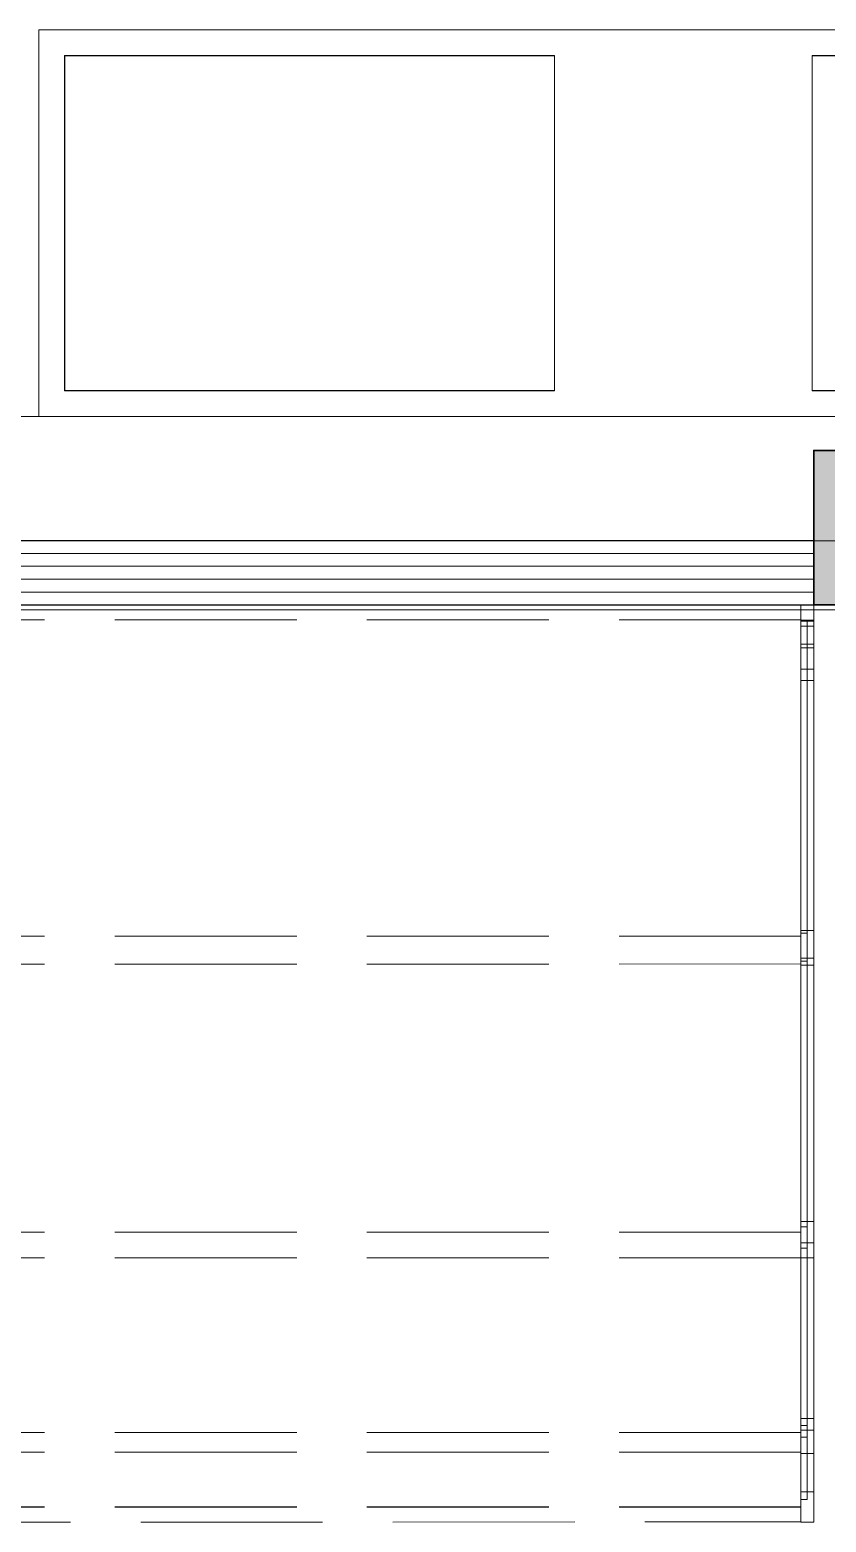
# Model space of a CAD drawing. Header units: millimetres. Extents: x 233224 to 234067, y -13631 to -11613.
# Drawn here: x 233410.6 to 233472.3, y -13631.3 to -13515.4 of the extents above; entities that cross this region are included whole.
import ezdxf

# ---------------------------------------------------------------- set-up
doc = ezdxf.new("R2010")
doc.units = ezdxf.units.MM
doc.header["$MEASUREMENT"] = 0
doc.set_wipeout_variables(frame=1)
doc.linetypes.add('Hidden Line', pattern=[195.611112, 141.111112, -54.5])
doc.linetypes.add('Wipeout_Contour', pattern=[1000, 0, -1000])
for name, color, linetype, lineweight, true_color in [('2D Drafting - General_Pen_No__4', 7, 'Continuous', 20, 0x029e21), ('Structural - Bearing_Pen_No__28', 7, 'Continuous', 35, 0xa80f02), ('Structural - Bearing_Pen_No__48', 7, 'Continuous', 25, 0xa80f02), ('Structural - Bearing_Pen_No__87', 7, 'Continuous', 20, 0x6a6a6a), ('Structural - Bearing_Pen_No__90', 7, 'Continuous', 20, 0x00bfbf)]:
    doc.layers.add(name, color=color, linetype=linetype, lineweight=lineweight, true_color=true_color)
doc.layers.add('Int - Furniture _Pen_No__75', color=6, linetype='Continuous', lineweight=20)
doc.layers.add('Structural - Bearing_Pen_No__7', color=7, linetype='Continuous', lineweight=35)
doc.layers.add('Structural - Bearing', color=7, linetype='Continuous')

# ---------------------------------------------------------------- blocks, each defined once
blk = doc.blocks.new('Slab_17', base_point=(227584.2, -12672))
at = {"layer": 'Structural - Bearing_Pen_No__7', "linetype": 'Continuous', "flags": 128}
blk.add_lwpolyline([(227584.2, -12672), (228544.2, -12672), (228544.2, -12932), (227584.2, -12932)], close=True, dxfattribs=at)
blk = doc.blocks.new('Wall_21', base_point=(228165.5, -13098.4))
at = {"color": 254, "linetype": 'Wipeout_Contour', "lineweight": 0, "ltscale": 909970.794994}
blk.add_wipeout([(228165.5, -13048.4), (226070.3, -13048.4), (226070.3, -13058.4), (228165.5, -13058.4)], dxfattribs=at).dxf.layer = 'Structural - Bearing'
at = {"layer": 'Structural - Bearing_Pen_No__87', "linetype": 'Continuous', "flags": 128}
blk.add_lwpolyline([(228165.5, -13048.4), (226070.3, -13048.4)], dxfattribs=at)
at = {"color": 254, "linetype": 'Wipeout_Contour', "lineweight": 0, "ltscale": 909973.091937}
blk.add_wipeout([(228165.5, -13058.4), (226070.3, -13058.4), (226070.3, -13068.4), (228165.5, -13068.4)], dxfattribs=at).dxf.layer = 'Structural - Bearing'
at = {"layer": 'Structural - Bearing_Pen_No__87', "linetype": 'Continuous'}
blk.add_line((228165.5, -13058.4), (226070.3, -13058.4), dxfattribs=at)
at = {"layer": 'Structural - Bearing_Pen_No__87', "linetype": 'Continuous', "flags": 128}
blk.add_lwpolyline([(228165.5, -13048.4), (228165.5, -13058.4)], dxfattribs=at)
at = {"color": 254, "linetype": 'Wipeout_Contour', "lineweight": 0, "ltscale": 909975.390633}
blk.add_wipeout([(228165.5, -13068.4), (226070.3, -13068.4), (226070.3, -13078.4), (228165.5, -13078.4)], dxfattribs=at).dxf.layer = 'Structural - Bearing'
at = {"layer": 'Structural - Bearing_Pen_No__87', "linetype": 'Continuous'}
blk.add_line((228165.5, -13068.4), (226070.3, -13068.4), dxfattribs=at)
at = {"layer": 'Structural - Bearing_Pen_No__87', "linetype": 'Continuous', "flags": 128}
blk.add_lwpolyline([(228165.5, -13058.4), (228165.5, -13068.4)], dxfattribs=at)
at = {"color": 254, "linetype": 'Wipeout_Contour', "lineweight": 0, "ltscale": 909977.691081}
blk.add_wipeout([(228165.5, -13078.4), (226070.3, -13078.4), (226070.3, -13088.4), (228165.5, -13088.4)], dxfattribs=at).dxf.layer = 'Structural - Bearing'
at = {"layer": 'Structural - Bearing_Pen_No__87', "linetype": 'Continuous'}
blk.add_line((228165.5, -13078.4), (226070.3, -13078.4), dxfattribs=at)
at = {"layer": 'Structural - Bearing_Pen_No__87', "linetype": 'Continuous', "flags": 128}
blk.add_lwpolyline([(228165.5, -13068.4), (228165.5, -13078.4)], dxfattribs=at)
at = {"color": 254, "linetype": 'Wipeout_Contour', "lineweight": 0, "ltscale": 909979.993281}
blk.add_wipeout([(228165.5, -13088.4), (226070.3, -13088.4), (226070.3, -13098.4), (228165.5, -13098.4)], dxfattribs=at).dxf.layer = 'Structural - Bearing'
at = {"layer": 'Structural - Bearing_Pen_No__87', "linetype": 'Continuous'}
blk.add_line((228165.5, -13088.4), (226070.3, -13088.4), dxfattribs=at)
at = {"layer": 'Structural - Bearing_Pen_No__87', "linetype": 'Continuous', "flags": 128}
for points in [[(228165.5, -13078.4), (228165.5, -13088.4)], [(228165.5, -13088.4), (228165.5, -13098.4)], [(226070.3, -13098.4), (228165.5, -13098.4)]]:
    blk.add_lwpolyline(points, dxfattribs=at)
blk = doc.blocks.new('Wall_24', base_point=(228155.5, -13098.4))
at = {"layer": 'Structural - Bearing_Pen_No__87', "linetype": 'Hidden Line'}
for p, q in [((228155.5, -13110), (226078.4, -13110.1)), ((228155.5, -13355.4), (226078.4, -13355.5)), ((228155.5, -13355.5), (226078.4, -13355.5)), ((228155.5, -13377), (226078.4, -13377.1)), ((228155.5, -13585), (226078.4, -13585.1)), ((228155.5, -13585.1), (226078.4, -13585.2)), ((228155.5, -13605), (226078.4, -13605.1)), ((228155.5, -13740.5), (226078.4, -13740.6)), ((228155.5, -13740.6), (226078.4, -13740.7)), ((228155.5, -13755.9), (226078.4, -13755.9)), ((228155.5, -13798.3), (226078.4, -13798.3)), ((228155.5, -13798.4), (226078.4, -13798.4))]:
    blk.add_line(p, q, dxfattribs=at)
at = {"layer": 'Structural - Bearing_Pen_No__87', "linetype": 'Hidden Line', "flags": 128}
for points in [[(228155.5, -13098.4), (226078.4, -13098.4)], [(228155.5, -13098.4), (228155.5, -13110)], [(228155.5, -13110), (228155.5, -13355.4)], [(228155.5, -13355.4), (228155.5, -13355.5)], [(228155.5, -13355.5), (228155.5, -13377)], [(228155.5, -13377), (228155.5, -13585)], [(228155.5, -13585), (228155.5, -13585.1)], [(228155.5, -13585.1), (228155.5, -13605)], [(228155.5, -13605), (228155.5, -13740.5)], [(228155.5, -13740.5), (228155.5, -13740.6)], [(228155.5, -13740.6), (228155.5, -13755.9)], [(228155.5, -13755.9), (228155.5, -13798.3)], [(228155.5, -13798.3), (228155.5, -13798.4)], [(228155.5, -13798.4), (228155.5, -13810)], [(226078.4, -13810.1), (228155.5, -13810)]]:
    blk.add_lwpolyline(points, dxfattribs=at)
blk = doc.blocks.new('Wall_39', base_point=(227564.2, -12952))
at = {"color": 254, "linetype": 'Wipeout_Contour', "lineweight": 0, "ltscale": 911736.31948}
blk.add_wipeout([(227584.2, -12932), (227584.2, -12672), (227564.2, -12652), (227564.2, -12952)], dxfattribs=at).dxf.layer = 'Structural - Bearing'
at = {"layer": 'Structural - Bearing_Pen_No__87', "linetype": 'Continuous', "flags": 128}
for points in [[(227564.2, -12652), (227564.2, -12952)], [(227584.2, -12932), (227584.2, -12672)]]:
    blk.add_lwpolyline(points, dxfattribs=at)
blk = doc.blocks.new('Wall_40', base_point=(227564.2, -12652))
at = {"color": 254, "linetype": 'Wipeout_Contour', "lineweight": 0, "ltscale": 913661.853095}
blk.add_wipeout([(227584.2, -12672), (228544.2, -12672), (228564.2, -12652), (227564.2, -12652)], dxfattribs=at).dxf.layer = 'Structural - Bearing'
at = {"layer": 'Structural - Bearing_Pen_No__87', "linetype": 'Continuous', "flags": 128}
for points in [[(228564.2, -12652), (227564.2, -12652)], [(227584.2, -12672), (227964.2, -12672)], [(228164.2, -12672), (228544.2, -12672)]]:
    blk.add_lwpolyline(points, dxfattribs=at)
blk = doc.blocks.new('Wall_42', base_point=(228564.2, -12952))
at = {"color": 254, "linetype": 'Wipeout_Contour', "lineweight": 0, "ltscale": 913724.624109}
blk.add_wipeout([(228544.2, -12932), (227584.2, -12932), (227564.2, -12952), (228564.2, -12952)], dxfattribs=at).dxf.layer = 'Structural - Bearing'
at = {"layer": 'Structural - Bearing_Pen_No__87', "linetype": 'Continuous', "flags": 128}
for points in [[(227964.2, -12932), (227584.2, -12932)], [(228544.2, -12932), (228164.2, -12932)], [(227564.2, -12952), (228564.2, -12952)]]:
    blk.add_lwpolyline(points, dxfattribs=at)
blk = doc.blocks.new('Wall_43', base_point=(228064.2, -12952))
at = {"color": 254, "linetype": 'Wipeout_Contour', "lineweight": 0, "ltscale": 913693.207699}
blk.add_wipeout([(228164.2, -12932), (228164.2, -12672), (227964.2, -12672), (227964.2, -12932)], dxfattribs=at).dxf.layer = 'Structural - Bearing'
at = {"layer": 'Structural - Bearing_Pen_No__87', "linetype": 'Continuous', "flags": 128}
for points in [[(227964.2, -12672), (227964.2, -12932)], [(228164.2, -12932), (228164.2, -12672)]]:
    blk.add_lwpolyline(points, dxfattribs=at)
blk = doc.blocks.new('dairsel tente yan')
at = {"layer": 'Int - Furniture _Pen_No__75', "linetype": 'Continuous'}
for p, q in [((11.7, 10), (0, 10)), ((0, 0), (0, 10)), ((11.7, 0), (0, 0)), ((11.7, 0), (11.7, 10)), ((11.7, 10), (12.6, 10)), ((33.2, 5), (11.7, 5)), ((12.6, 0), (11.7, 0)), ((12.6, 10), (16.5, 10)), ((12.6, 0), (12.6, 10)), ((12.6, 0), (16.5, 0)), ((16.5, 10), (30.5, 10)), ((16.5, 0), (16.5, 10)), ((16.5, 0), (30.5, 0)), ((30.5, 10), (58.6, 10)), ((30.5, 0), (30.5, 10)), ((30.5, 0), (58.6, 0)), ((33.2, 0), (33.2, 10)), ((33.2, 5), (58.6, 5)), ((49.7, 0), (49.7, 10)), ((58.6, 10), (252.6, 10)), ((58.6, 0), (58.6, 10)), ((58.6, 5), (640.3, 5)), ((58.6, 0), (252.6, 0)), ((252.6, 10), (257.1, 10)), ((252.6, 0), (252.6, 10)), ((252.6, 0), (257.1, 0)), ((254.8, 0), (254.8, 5)), ((274.2, 10), (257.1, 10)), ((274.2, 0), (257.1, 0)), ((278.7, 10), (274.2, 10)), ((274.2, 0), (274.2, 10)), ((278.7, 0), (274.2, 0)), ((276.4, 0), (276.4, 5)), ((279, 10), (278.7, 10)), ((279, 0), (278.7, 0)), ((279.5, 10), (279, 10)), ((279.5, 0), (279, 0)), ((279.6, 10), (279.5, 10)), ((279.6, 0), (279.5, 0)), ((279.6, 0), (279.6, 10)), ((279.6, 10), (478.4, 10)), ((279.6, 0), (478.4, 0)), ((478.4, 10), (486.7, 10)), ((478.4, 0), (478.4, 10)), ((478.4, 0), (486.7, 0)), ((482.6, 0), (482.6, 5)), ((494.9, 10), (486.7, 10)), ((494.9, 0), (486.7, 0)), ((503.2, 10), (494.9, 10)), ((494.9, 0), (494.9, 10)), ((503.2, 0), (494.9, 0)), ((499.1, 0), (499.1, 5)), ((503.9, 10), (503.2, 10)), ((503.9, 0), (503.2, 0)), ((505.1, 10), (503.9, 10)), ((505.1, 0), (503.9, 0)), ((506, 10), (505.1, 10)), ((506, 0), (505.1, 0)), ((506.5, 10), (506, 10)), ((506.5, 0), (506, 0)), ((506.7, 10), (506.5, 10)), ((506.7, 0), (506.5, 0)), ((506.7, 0), (506.7, 10)), ((506.7, 10), (631.4, 10)), ((506.7, 0), (631.4, 0)), ((640.3, 10), (631.4, 10)), ((631.4, 0), (631.4, 10)), ((640.3, 0), (631.4, 0)), ((636.8, 0), (636.8, 5)), ((651.2, 10), (640.3, 10)), ((640.3, 0), (640.3, 10)), ((640.3, 5), (645.7, 5)), ((651.2, 0), (640.3, 0)), ((688.2, 5), (645.7, 5)), ((645.7, 0), (645.7, 5)), ((652.1, 10), (651.2, 10)), ((652.1, 0), (651.2, 0)), ((653.8, 10), (652.1, 10)), ((653.8, 0), (652.1, 0)), ((655.4, 10), (653.8, 10)), ((655.4, 0), (653.8, 0)), ((656.6, 10), (655.4, 10)), ((656.6, 0), (655.4, 0)), ((657.5, 10), (656.6, 10)), ((657.5, 0), (656.6, 0)), ((658.1, 10), (657.5, 10)), ((658.1, 0), (657.5, 0)), ((658.4, 10), (658.1, 10)), ((658.4, 0), (658.1, 0)), ((658.4, 0), (658.4, 10)), ((658.4, 10), (688.2, 10)), ((658.4, 0), (688.2, 0)), ((688.2, 10), (700, 10)), ((688.2, 0), (688.2, 10)), ((694.1, 5), (688.2, 5)), ((688.2, 0), (700, 0)), ((694.1, 0), (694.1, 5)), ((700, 10), (701, 10)), ((700, 0), (701, 0)), ((701, 10), (703, 10)), ((701, 0), (703, 0)), ((703, 10), (704.9, 10)), ((703, 0), (704.9, 0)), ((704.9, 10), (706.7, 10)), ((704.9, 0), (706.7, 0)), ((706.7, 10), (708.3, 10)), ((706.7, 0), (708.3, 0)), ((708.3, 10), (709.6, 10)), ((708.3, 0), (709.6, 0)), ((709.6, 10), (710.6, 10)), ((709.6, 0), (710.6, 0)), ((710.6, 10), (711.3, 10)), ((710.6, 0), (711.3, 0)), ((711.3, 10), (711.7, 10)), ((711.3, 0), (711.7, 0)), ((711.7, 0), (711.7, 10))]:
    blk.add_line(p, q, dxfattribs=at)
blk = doc.blocks.new('Beam_1', base_point=(225986.7, -13027))
at = {"layer": 'Structural - Bearing_Pen_No__90', "linetype": 'Continuous'}
for p, q in [((225986.7, -12952), (234060.9, -12952)), ((225986.7, -13102), (234060.9, -13102))]:
    blk.add_line(p, q, dxfattribs=at)
blk = doc.blocks.new('Column_30', base_point=(228205.5, -13038.4))
at = {"layer": 'Structural - Bearing_Pen_No__48', "linetype": 'Continuous'}
blk.add_hatch(color=256, dxfattribs=at).paths.add_polyline_path([(228165.5, -13098.4), (228245.5, -13098.4), (228245.5, -12978.4), (228165.5, -12978.4)])
at = {"layer": 'Structural - Bearing_Pen_No__28', "linetype": 'Continuous', "flags": 128}
blk.add_lwpolyline([(228165.5, -13098.4), (228245.5, -13098.4), (228245.5, -12978.4), (228165.5, -12978.4)], close=True, dxfattribs=at)

msp = doc.modelspace()

# ---------------------------------------------------------------- block references
at = {"layer": 'Structural - Bearing', "linetype": 'Continuous', "xscale": 0.1, "yscale": 0.1, "zscale": 0.1}
msp.add_blockref('Slab_17', (233413.25, -13517.45), dxfattribs=at)
at = {"layer": 'Structural - Bearing', "xscale": 0.1, "yscale": 0.1, "zscale": 0.1}
msp.add_blockref('Wall_21', (233471.38, -13560.08), dxfattribs=at)

# ---------------------------------------------------------------- next in the draw order: linework, layer by layer
at = {"layer": '2D Drafting - General_Pen_No__4', "linetype": 'Continuous'}
for p, q in [((234060.92, -13555.09), (233253.67, -13555.09)), ((234050.93, -13560.09), (233254.73, -13560.09))]:
    msp.add_line(p, q, dxfattribs=at)

# ---------------------------------------------------------------- next in the draw order: block references
at = {"layer": 'Int - Furniture _Pen_No__75', "linetype": 'Continuous', "xscale": 0.1, "yscale": 0.1, "zscale": 100, "rotation": 269.9996263552803}
msp.add_blockref('dairsel tente yan', (233470.38, -13560.08), dxfattribs=at)
at = {"layer": 'Structural - Bearing', "xscale": 0.1, "yscale": 0.1, "zscale": 0.1}
for name, p in [('Wall_39', (233411.25, -13545.45)), ('Wall_24', (233470.38, -13560.08))]:
    msp.add_blockref(name, p, dxfattribs=at)
at = {"layer": 'Structural - Bearing', "color": 14, "lineweight": 35, "true_color": 0xa80f02, "xscale": 0.1, "yscale": 0.1, "zscale": 0.1}
msp.add_blockref('Column_30', (233475.38, -13554.08), dxfattribs=at)

# ---------------------------------------------------------------- next in the draw order: block references
at = {"layer": 'Structural - Bearing', "xscale": 0.1, "yscale": 0.1, "zscale": 0.1}
for name, p in [('Wall_40', (233411.25, -13515.45)), ('Wall_42', (233511.25, -13545.45))]:
    msp.add_blockref(name, p, dxfattribs=at)

# ---------------------------------------------------------------- next in the draw order: block references
msp.add_blockref('Wall_43', (233461.25, -13545.45), dxfattribs=at)
at = {"layer": 'Structural - Bearing', "color": 132, "lineweight": 20, "true_color": 0x00bfbf, "xscale": 0.1, "yscale": 0.1, "zscale": 0.1}
msp.add_blockref('Beam_1', (233253.5, -13552.95), dxfattribs=at)

doc.saveas('drawing.dxf')
